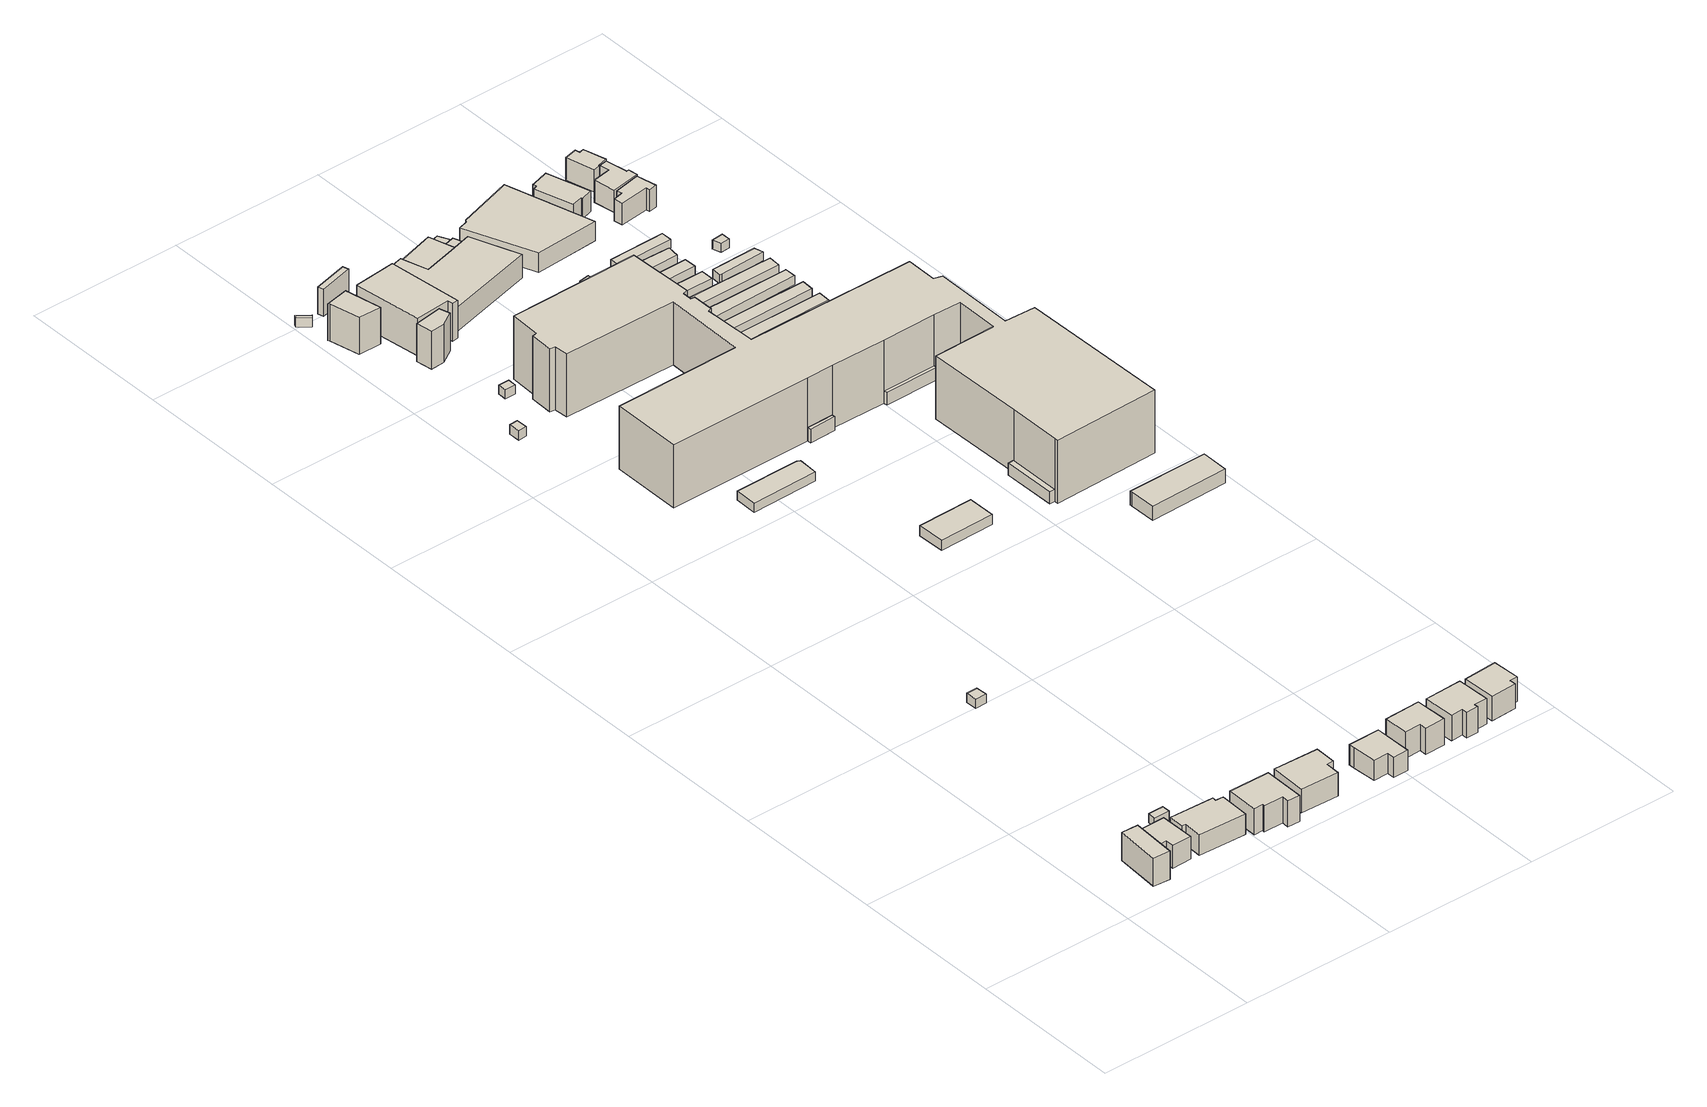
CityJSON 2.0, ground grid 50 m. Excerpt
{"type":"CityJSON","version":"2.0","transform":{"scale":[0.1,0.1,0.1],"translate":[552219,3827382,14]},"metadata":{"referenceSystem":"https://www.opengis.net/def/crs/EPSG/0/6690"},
"CityObjects":{
"building1":{"type":"Building","attributes":{"class":"3001","measuredHeight":9.4,"BuildingDetailAttribute.surveyYear":2017,"BuildingRiverFloodingRiskAttribute.description":"4","BuildingRiverFloodingRiskAttribute.rank":"2","BuildingRiverFloodingRiskAttribute.depth":0.656,"BuildingRiverFloodingRiskAttribute.adminType":"2","BuildingRiverFloodingRiskAttribute.scale":"2","BuildingIDAttribute.prefecture":"27","BuildingIDAttribute.city":"27126"},"geometry":[{"type":"Solid","lod":"1","boundaries":[[[[0,1,2,3]],[[2,4,5,3]],[[1,6,4,2]],[[0,7,6,1]],[[3,5,7,0]],[[4,6,7,5]]]]}]},
"building2":{"type":"Building","attributes":{"class":"3001","measuredHeight":7.6,"BuildingDetailAttribute.surveyYear":2017,"BuildingRiverFloodingRiskAttribute.description":"4","BuildingRiverFloodingRiskAttribute.rank":"2","BuildingRiverFloodingRiskAttribute.depth":0.856,"BuildingRiverFloodingRiskAttribute.adminType":"2","BuildingRiverFloodingRiskAttribute.scale":"2","BuildingIDAttribute.prefecture":"27","BuildingIDAttribute.city":"27126"},"geometry":[{"type":"Solid","lod":"1","boundaries":[[[[8,9,10,11,12,13]],[[12,14,15,13]],[[11,16,14,12]],[[10,17,16,11]],[[9,18,17,10]],[[8,19,18,9]],[[13,15,19,8]],[[14,16,17,18,19,15]]]]}]},
"building3":{"type":"Building","attributes":{"class":"3001","measuredHeight":6.9,"BuildingDetailAttribute.surveyYear":2017,"BuildingRiverFloodingRiskAttribute.description":"4","BuildingRiverFloodingRiskAttribute.rank":"2","BuildingRiverFloodingRiskAttribute.depth":1.19,"BuildingRiverFloodingRiskAttribute.adminType":"2","BuildingRiverFloodingRiskAttribute.scale":"2","BuildingIDAttribute.prefecture":"27","BuildingIDAttribute.city":"27126"},"geometry":[{"type":"Solid","lod":"1","boundaries":[[[[20,21,22,23,24,25,26,27]],[[26,28,29,27]],[[25,30,28,26]],[[24,31,30,25]],[[23,32,31,24]],[[22,33,32,23]],[[21,34,33,22]],[[20,35,34,21]],[[27,29,35,20]],[[28,30,31,32,33,34,35,29]]]]}]},
"building4":{"type":"Building","attributes":{"class":"3003","BuildingDetailAttribute.specifiedBuildingCoverageRate":0.8,"BuildingDetailAttribute.surveyYear":2017,"BuildingRiverFloodingRiskAttribute.description":"2","BuildingRiverFloodingRiskAttribute.rank":"2","BuildingRiverFloodingRiskAttribute.depth":1.35,"BuildingRiverFloodingRiskAttribute.adminType":"1","BuildingRiverFloodingRiskAttribute.scale":"2","BuildingRiverFloodingRiskAttribute.duration":8.78,"BuildingIDAttribute.prefecture":"27","BuildingIDAttribute.city":"27126"},"geometry":[{"type":"Solid","lod":"1","boundaries":[[[[36,37,38,39]],[[38,40,41,39]],[[37,42,40,38]],[[36,43,42,37]],[[39,41,43,36]],[[40,42,43,41]]]]}]},
"building5":{"type":"Building","attributes":{"class":"3001","measuredHeight":8.7,"BuildingDetailAttribute.surveyYear":2017,"BuildingRiverFloodingRiskAttribute.description":"4","BuildingRiverFloodingRiskAttribute.rank":"1","BuildingRiverFloodingRiskAttribute.depth":0.292,"BuildingRiverFloodingRiskAttribute.adminType":"2","BuildingRiverFloodingRiskAttribute.scale":"2","BuildingIDAttribute.prefecture":"27","BuildingIDAttribute.city":"27126"},"geometry":[{"type":"Solid","lod":"1","boundaries":[[[[44,45,46,47,48,49,50,51]],[[50,52,53,51]],[[49,54,52,50]],[[48,55,54,49]],[[47,56,55,48]],[[46,57,56,47]],[[45,58,57,46]],[[44,59,58,45]],[[51,53,59,44]],[[52,54,55,56,57,58,59,53]]]]}]},
"building6":{"type":"Building","attributes":{"class":"3003","measuredHeight":3.1,"BuildingDetailAttribute.specifiedBuildingCoverageRate":0.8,"BuildingDetailAttribute.surveyYear":2017,"BuildingRiverFloodingRiskAttribute.description":"2","BuildingRiverFloodingRiskAttribute.rank":"2","BuildingRiverFloodingRiskAttribute.depth":1.15,"BuildingRiverFloodingRiskAttribute.adminType":"1","BuildingRiverFloodingRiskAttribute.scale":"2","BuildingRiverFloodingRiskAttribute.duration":10.03,"BuildingIDAttribute.prefecture":"27","BuildingIDAttribute.city":"27126"},"geometry":[{"type":"Solid","lod":"1","boundaries":[[[[60,61,62,63]],[[62,64,65,63]],[[61,66,64,62]],[[60,67,66,61]],[[63,65,67,60]],[[64,66,67,65]]]]}]},
"building7":{"type":"Building","attributes":{"class":"3001","measuredHeight":8,"BuildingDetailAttribute.surveyYear":2017,"BuildingIDAttribute.prefecture":"27","BuildingIDAttribute.city":"27126"},"geometry":[{"type":"Solid","lod":"1","boundaries":[[[[68,69,70,71,72,73]],[[72,74,75,73]],[[71,76,74,72]],[[70,77,76,71]],[[69,78,77,70]],[[68,79,78,69]],[[73,75,79,68]],[[74,76,77,78,79,75]]]]}]},
"building8":{"type":"Building","attributes":{"class":"3003","measuredHeight":3.2,"BuildingDetailAttribute.specifiedBuildingCoverageRate":0.8,"BuildingDetailAttribute.surveyYear":2017,"BuildingRiverFloodingRiskAttribute.description":"2","BuildingRiverFloodingRiskAttribute.rank":"1","BuildingRiverFloodingRiskAttribute.depth":0.433,"BuildingRiverFloodingRiskAttribute.adminType":"1","BuildingRiverFloodingRiskAttribute.scale":"2","BuildingRiverFloodingRiskAttribute.duration":1.7,"BuildingIDAttribute.prefecture":"27","BuildingIDAttribute.city":"27126"},"geometry":[{"type":"Solid","lod":"1","boundaries":[[[[80,81,82,83]],[[82,84,85,83]],[[81,86,84,82]],[[80,87,86,81]],[[83,85,87,80]],[[84,86,87,85]]]]}]},
"building9":{"type":"Building","attributes":{"class":"3001","measuredHeight":6.8,"BuildingDetailAttribute.surveyYear":2017,"BuildingRiverFloodingRiskAttribute.description":"4","BuildingRiverFloodingRiskAttribute.rank":"1","BuildingRiverFloodingRiskAttribute.depth":0.292,"BuildingRiverFloodingRiskAttribute.adminType":"2","BuildingRiverFloodingRiskAttribute.scale":"2","BuildingIDAttribute.prefecture":"27","BuildingIDAttribute.city":"27126"},"geometry":[{"type":"Solid","lod":"1","boundaries":[[[[88,89,90,91,92,93,94]],[[93,95,96,94]],[[92,97,95,93]],[[91,98,97,92]],[[90,99,98,91]],[[89,100,99,90]],[[88,101,100,89]],[[94,96,101,88]],[[95,97,98,99,100,101,96]]]]}]},
"building10":{"type":"Building","attributes":{"class":"3001","BuildingDetailAttribute.specifiedBuildingCoverageRate":0.8,"BuildingDetailAttribute.surveyYear":2017,"BuildingRiverFloodingRiskAttribute.description":"2","BuildingRiverFloodingRiskAttribute.rank":"2","BuildingRiverFloodingRiskAttribute.depth":0.931,"BuildingRiverFloodingRiskAttribute.adminType":"1","BuildingRiverFloodingRiskAttribute.scale":"1","BuildingRiverFloodingRiskAttribute.duration":133.55,"BuildingIDAttribute.prefecture":"27","BuildingIDAttribute.city":"27126"},"geometry":[{"type":"Solid","lod":"1","boundaries":[[[[102,103,104,105]],[[104,106,107,105]],[[103,108,106,104]],[[102,109,108,103]],[[105,107,109,102]],[[106,108,109,107]]]]}]},
"building11":{"type":"Building","attributes":{"class":"3001","measuredHeight":12.3,"BuildingDetailAttribute.surveyYear":2017,"BuildingRiverFloodingRiskAttribute.description":"2","BuildingRiverFloodingRiskAttribute.rank":"2","BuildingRiverFloodingRiskAttribute.depth":0.837,"BuildingRiverFloodingRiskAttribute.adminType":"1","BuildingRiverFloodingRiskAttribute.scale":"1","BuildingRiverFloodingRiskAttribute.duration":90.53,"BuildingIDAttribute.prefecture":"27","BuildingIDAttribute.city":"27126"},"geometry":[{"type":"Solid","lod":"1","boundaries":[[[[110,111,112,113,114]],[[113,115,116,114]],[[112,117,115,113]],[[111,118,117,112]],[[110,119,118,111]],[[114,116,119,110]],[[115,117,118,119,116]]]]}]},
"building12":{"type":"Building","attributes":{"class":"3003","BuildingDetailAttribute.specifiedBuildingCoverageRate":0.8,"BuildingDetailAttribute.surveyYear":2017,"BuildingRiverFloodingRiskAttribute.description":"2","BuildingRiverFloodingRiskAttribute.rank":"1","BuildingRiverFloodingRiskAttribute.depth":0.022,"BuildingRiverFloodingRiskAttribute.adminType":"1","BuildingRiverFloodingRiskAttribute.scale":"2","BuildingRiverFloodingRiskAttribute.duration":0,"BuildingIDAttribute.prefecture":"27","BuildingIDAttribute.city":"27126"},"geometry":[{"type":"Solid","lod":"1","boundaries":[[[[120,121,122,123]],[[122,124,125,123]],[[121,126,124,122]],[[120,127,126,121]],[[123,125,127,120]],[[124,126,127,125]]]]}]},
"building13":{"type":"Building","attributes":{"class":"3001","measuredHeight":8.9,"BuildingDetailAttribute.surveyYear":2017,"BuildingRiverFloodingRiskAttribute.description":"4","BuildingRiverFloodingRiskAttribute.rank":"1","BuildingRiverFloodingRiskAttribute.depth":0.292,"BuildingRiverFloodingRiskAttribute.adminType":"2","BuildingRiverFloodingRiskAttribute.scale":"2","BuildingIDAttribute.prefecture":"27","BuildingIDAttribute.city":"27126"},"geometry":[{"type":"Solid","lod":"1","boundaries":[[[[128,129,130,131,132,133]],[[132,134,135,133]],[[131,136,134,132]],[[130,137,136,131]],[[129,138,137,130]],[[128,139,138,129]],[[133,135,139,128]],[[134,136,137,138,139,135]]]]}]},
"building14":{"type":"Building","attributes":{"計測周辺長":57.88,"1/2500図郭":113,"区名":"平野区","町丁目名称":"長吉川辺４丁目","街区番号":2,"class":"3001","usage":"422","measuredHeight":3,"storeysAboveGround":1,"BuildingDetailAttribute.buildingRoofEdgeArea":156.53,"BuildingDetailAttribute.buildingStructureType":"603","BuildingDetailAttribute.buildingStructureOrgType":"3","BuildingDetailAttribute.detailedUsage":"1402","BuildingDetailAttribute.specifiedBuildingCoverageRate":0.8,"BuildingDetailAttribute.surveyYear":2017,"BuildingRiverFloodingRiskAttribute.description":"2","BuildingRiverFloodingRiskAttribute.rank":"2","BuildingRiverFloodingRiskAttribute.depth":0.548,"BuildingRiverFloodingRiskAttribute.adminType":"1","BuildingRiverFloodingRiskAttribute.scale":"2","BuildingRiverFloodingRiskAttribute.duration":0,"BuildingIDAttribute.prefecture":"27","BuildingIDAttribute.city":"27126"},"geometry":[{"type":"Solid","lod":"1","boundaries":[[[[140,141,142,143,144]],[[143,145,146,144]],[[142,147,145,143]],[[141,148,147,142]],[[140,149,148,141]],[[144,146,149,140]],[[145,147,148,149,146]]]]}]},
"building15":{"type":"Building","attributes":{"class":"3002","measuredHeight":12.7,"BuildingDetailAttribute.specifiedBuildingCoverageRate":0.8,"BuildingDetailAttribute.surveyYear":2017,"BuildingRiverFloodingRiskAttribute.description":"2","BuildingRiverFloodingRiskAttribute.rank":"2","BuildingRiverFloodingRiskAttribute.depth":0.93,"BuildingRiverFloodingRiskAttribute.adminType":"1","BuildingRiverFloodingRiskAttribute.scale":"1","BuildingRiverFloodingRiskAttribute.duration":34.07,"BuildingIDAttribute.prefecture":"27","BuildingIDAttribute.city":"27126"},"geometry":[{"type":"Solid","lod":"1","boundaries":[[[[150,151,152,153,154]],[[153,155,156,154]],[[152,157,155,153]],[[151,158,157,152]],[[150,159,158,151]],[[154,156,159,150]],[[155,157,158,159,156]]]]}]},
"building16":{"type":"Building","attributes":{"class":"3001","measuredHeight":8.9,"BuildingDetailAttribute.specifiedBuildingCoverageRate":0.8,"BuildingDetailAttribute.surveyYear":2017,"BuildingRiverFloodingRiskAttribute.description":"2","BuildingRiverFloodingRiskAttribute.rank":"2","BuildingRiverFloodingRiskAttribute.depth":0.931,"BuildingRiverFloodingRiskAttribute.adminType":"1","BuildingRiverFloodingRiskAttribute.scale":"1","BuildingRiverFloodingRiskAttribute.duration":133.55,"BuildingIDAttribute.prefecture":"27","BuildingIDAttribute.city":"27126"},"geometry":[{"type":"Solid","lod":"1","boundaries":[[[[160,161,162,163]],[[162,164,165,163]],[[161,166,164,162]],[[160,167,166,161]],[[163,165,167,160]],[[164,166,167,165]]]]}]},
"building17":{"type":"Building","attributes":{"計測周辺長":75.66,"1/2500図郭":113,"区名":"平野区","町丁目名称":"長吉川辺４丁目","街区番号":2,"class":"3001","usage":"441","measuredHeight":12.7,"storeysAboveGround":1,"BuildingDetailAttribute.buildingRoofEdgeArea":310.28,"BuildingDetailAttribute.buildingStructureType":"610","BuildingDetailAttribute.buildingStructureOrgType":"2","BuildingDetailAttribute.detailedUsage":"1510","BuildingDetailAttribute.specifiedBuildingCoverageRate":0.8,"BuildingDetailAttribute.surveyYear":2017,"BuildingRiverFloodingRiskAttribute.description":"2","BuildingRiverFloodingRiskAttribute.rank":"2","BuildingRiverFloodingRiskAttribute.depth":0.737,"BuildingRiverFloodingRiskAttribute.adminType":"1","BuildingRiverFloodingRiskAttribute.scale":"1","BuildingRiverFloodingRiskAttribute.duration":90.53,"BuildingIDAttribute.prefecture":"27","BuildingIDAttribute.city":"27126"},"geometry":[{"type":"Solid","lod":"1","boundaries":[[[[168,169,170,171,172,173,174]],[[173,175,176,174]],[[172,177,175,173]],[[171,178,177,172]],[[170,179,178,171]],[[169,180,179,170]],[[168,181,180,169]],[[174,176,181,168]],[[175,177,178,179,180,181,176]]]]}]},
"building18":{"type":"Building","attributes":{"class":"3001","measuredHeight":8.6,"BuildingDetailAttribute.surveyYear":2017,"BuildingIDAttribute.prefecture":"27","BuildingIDAttribute.city":"27126"},"geometry":[{"type":"Solid","lod":"1","boundaries":[[[[182,183,184,185,186,187,188,189]],[[188,190,191,189]],[[187,192,190,188]],[[186,193,192,187]],[[185,194,193,186]],[[184,195,194,185]],[[183,196,195,184]],[[182,197,196,183]],[[189,191,197,182]],[[190,192,193,194,195,196,197,191]]]]}]},
"building19":{"type":"Building","attributes":{"計測周辺長":54.05,"1/2500図郭":113,"区名":"平野区","町丁目名称":"長吉川辺４丁目","街区番号":2,"class":"3001","usage":"422","measuredHeight":3.4,"storeysAboveGround":1,"BuildingDetailAttribute.buildingRoofEdgeArea":161.67,"BuildingDetailAttribute.buildingStructureType":"610","BuildingDetailAttribute.buildingStructureOrgType":"2","BuildingDetailAttribute.detailedUsage":"1402","BuildingDetailAttribute.specifiedBuildingCoverageRate":0.8,"BuildingDetailAttribute.surveyYear":2017,"BuildingRiverFloodingRiskAttribute.description":"2","BuildingRiverFloodingRiskAttribute.rank":"1","BuildingRiverFloodingRiskAttribute.depth":0.07,"BuildingRiverFloodingRiskAttribute.adminType":"1","BuildingRiverFloodingRiskAttribute.scale":"2","BuildingRiverFloodingRiskAttribute.duration":0,"BuildingIDAttribute.prefecture":"27","BuildingIDAttribute.city":"27126"},"geometry":[{"type":"Solid","lod":"1","boundaries":[[[[198,199,200,201]],[[200,202,203,201]],[[199,204,202,200]],[[198,205,204,199]],[[201,203,205,198]],[[202,204,205,203]]]]}]},
"building20":{"type":"Building","attributes":{"class":"3001","measuredHeight":8.2,"BuildingDetailAttribute.surveyYear":2017,"BuildingIDAttribute.prefecture":"27","BuildingIDAttribute.city":"27126"},"geometry":[{"type":"Solid","lod":"1","boundaries":[[[[206,207,208,209,210,211]],[[210,212,213,211]],[[209,214,212,210]],[[208,215,214,209]],[[207,216,215,208]],[[206,217,216,207]],[[211,213,217,206]],[[212,214,215,216,217,213]]]]}]},
"building21":{"type":"Building","attributes":{"class":"3003","measuredHeight":4.5,"BuildingDetailAttribute.specifiedBuildingCoverageRate":0.8,"BuildingDetailAttribute.surveyYear":2017,"BuildingRiverFloodingRiskAttribute.description":"2","BuildingRiverFloodingRiskAttribute.rank":"1","BuildingRiverFloodingRiskAttribute.depth":0.392,"BuildingRiverFloodingRiskAttribute.adminType":"1","BuildingRiverFloodingRiskAttribute.scale":"2","BuildingRiverFloodingRiskAttribute.duration":0,"BuildingIDAttribute.prefecture":"27","BuildingIDAttribute.city":"27126"},"geometry":[{"type":"Solid","lod":"1","boundaries":[[[[218,219,220,221]],[[220,222,223,221]],[[219,224,222,220]],[[218,225,224,219]],[[221,223,225,218]],[[222,224,225,223]]]]}]},
"building22":{"type":"Building","attributes":{"計測周辺長":109.1,"1/2500図郭":113,"区名":"平野区","町丁目名称":"長吉川辺４丁目","街区番号":2,"class":"3001","usage":"441","measuredHeight":7.9,"storeysAboveGround":3,"BuildingDetailAttribute.buildingRoofEdgeArea":709.59,"BuildingDetailAttribute.buildingStructureType":"610","BuildingDetailAttribute.buildingStructureOrgType":"2","BuildingDetailAttribute.detailedUsage":"1510","BuildingDetailAttribute.specifiedBuildingCoverageRate":0.8,"BuildingDetailAttribute.surveyYear":2017,"BuildingRiverFloodingRiskAttribute.description":"2","BuildingRiverFloodingRiskAttribute.rank":"2","BuildingRiverFloodingRiskAttribute.depth":0.935,"BuildingRiverFloodingRiskAttribute.adminType":"1","BuildingRiverFloodingRiskAttribute.scale":"1","BuildingRiverFloodingRiskAttribute.duration":134.3,"BuildingIDAttribute.prefecture":"27","BuildingIDAttribute.city":"27126"},"geometry":[{"type":"Solid","lod":"1","boundaries":[[[[226,227,228,229,230,231,232]],[[231,233,234,232]],[[230,235,233,231]],[[229,236,235,230]],[[228,237,236,229]],[[227,238,237,228]],[[226,239,238,227]],[[232,234,239,226]],[[233,235,236,237,238,239,234]]]]}]},
"building23":{"type":"Building","attributes":{"計測周辺長":109.1,"1/2500図郭":113,"区名":"平野区","町丁目名称":"長吉川辺４丁目","街区番号":2,"class":"3001","usage":"441","measuredHeight":7.2,"storeysAboveGround":3,"BuildingDetailAttribute.buildingRoofEdgeArea":709.59,"BuildingDetailAttribute.buildingStructureType":"610","BuildingDetailAttribute.buildingStructureOrgType":"2","BuildingDetailAttribute.detailedUsage":"1510","BuildingDetailAttribute.specifiedBuildingCoverageRate":0.8,"BuildingDetailAttribute.surveyYear":2017,"BuildingRiverFloodingRiskAttribute.description":"2","BuildingRiverFloodingRiskAttribute.rank":"2","BuildingRiverFloodingRiskAttribute.depth":0.937,"BuildingRiverFloodingRiskAttribute.adminType":"1","BuildingRiverFloodingRiskAttribute.scale":"1","BuildingRiverFloodingRiskAttribute.duration":185.37,"BuildingIDAttribute.prefecture":"27","BuildingIDAttribute.city":"27126"},"geometry":[{"type":"Solid","lod":"1","boundaries":[[[[240,241,242,243,244,245]],[[244,246,247,245]],[[243,248,246,244]],[[242,249,248,243]],[[241,250,249,242]],[[240,251,250,241]],[[245,247,251,240]],[[246,248,249,250,251,247]]]]}]},
"building24":{"type":"Building","attributes":{"name":"府立平野高等学校","計測周辺長":625.43,"1/2500図郭":113,"区名":"平野区","町丁目名称":"長吉川辺４丁目","街区番号":2,"class":"3002","usage":"422","measuredHeight":21.1,"storeysAboveGround":4,"BuildingDetailAttribute.buildingRoofEdgeArea":5352.88,"BuildingDetailAttribute.buildingStructureType":"603","BuildingDetailAttribute.buildingStructureOrgType":"3","BuildingDetailAttribute.detailedUsage":"1402","BuildingDetailAttribute.specifiedBuildingCoverageRate":0.8,"BuildingDetailAttribute.surveyYear":2017,"BuildingRiverFloodingRiskAttribute.description":"2","BuildingRiverFloodingRiskAttribute.rank":"1","BuildingRiverFloodingRiskAttribute.depth":0.399,"BuildingRiverFloodingRiskAttribute.adminType":"1","BuildingRiverFloodingRiskAttribute.scale":"2","BuildingRiverFloodingRiskAttribute.duration":0,"BuildingIDAttribute.prefecture":"27","BuildingIDAttribute.city":"27126"},"geometry":[{"type":"Solid","lod":"1","boundaries":[[[[252,253,254,255,256,257,258,259,260,261,262,263,264,265,266,267,268,269,270,271,272,273,274,275,276,277,278,279,280,281,282,283,284,218,221]],[[218,285,286,221]],[[284,287,285,218]],[[283,288,287,284]],[[282,289,288,283]],[[281,290,289,282]],[[280,291,290,281]],[[279,292,291,280]],[[278,293,292,279]],[[277,294,293,278]],[[276,295,294,277]],[[275,296,295,276]],[[274,297,296,275]],[[273,298,297,274]],[[272,299,298,273]],[[271,300,299,272]],[[270,301,300,271]],[[269,302,301,270]],[[268,303,302,269]],[[267,304,303,268]],[[266,305,304,267]],[[265,306,305,266]],[[264,307,306,265]],[[263,308,307,264]],[[262,309,308,263]],[[261,310,309,262]],[[260,311,310,261]],[[259,312,311,260]],[[258,313,312,259]],[[257,314,313,258]],[[256,315,314,257]],[[255,316,315,256]],[[254,317,316,255]],[[253,318,317,254]],[[252,319,318,253]],[[221,286,319,252]],[[285,287,288,289,290,291,292,293,294,295,296,297,298,299,300,301,302,303,304,305,306,307,308,309,310,311,312,313,314,315,316,317,318,319,286]]]]}]},
"building25":{"type":"Building","attributes":{"class":"3001","measuredHeight":4,"BuildingDetailAttribute.specifiedBuildingCoverageRate":0.8,"BuildingDetailAttribute.surveyYear":2017,"BuildingRiverFloodingRiskAttribute.description":"2","BuildingRiverFloodingRiskAttribute.rank":"1","BuildingRiverFloodingRiskAttribute.depth":0.353,"BuildingRiverFloodingRiskAttribute.adminType":"1","BuildingRiverFloodingRiskAttribute.scale":"2","BuildingRiverFloodingRiskAttribute.duration":0,"BuildingIDAttribute.prefecture":"27","BuildingIDAttribute.city":"27126"},"geometry":[{"type":"Solid","lod":"1","boundaries":[[[[320,321,322,323]],[[322,324,325,323]],[[321,326,324,322]],[[320,327,326,321]],[[323,325,327,320]],[[324,326,327,325]]]]}]},
"building26":{"type":"Building","attributes":{"class":"3001","measuredHeight":4.9,"BuildingDetailAttribute.specifiedBuildingCoverageRate":0.8,"BuildingDetailAttribute.surveyYear":2017,"BuildingRiverFloodingRiskAttribute.description":"2","BuildingRiverFloodingRiskAttribute.rank":"2","BuildingRiverFloodingRiskAttribute.depth":1.14,"BuildingRiverFloodingRiskAttribute.adminType":"1","BuildingRiverFloodingRiskAttribute.scale":"1","BuildingRiverFloodingRiskAttribute.duration":185.37,"BuildingIDAttribute.prefecture":"27","BuildingIDAttribute.city":"27126"},"geometry":[{"type":"Solid","lod":"1","boundaries":[[[[328,329,240,245]],[[240,330,331,245]],[[329,332,330,240]],[[328,333,332,329]],[[245,331,333,328]],[[330,332,333,331]]]]}]},
"building27":{"type":"Building","attributes":{"計測周辺長":109.1,"1/2500図郭":113,"区名":"平野区","町丁目名称":"長吉川辺４丁目","街区番号":2,"class":"3003","usage":"441","measuredHeight":5.6,"storeysAboveGround":3,"BuildingDetailAttribute.buildingRoofEdgeArea":709.59,"BuildingDetailAttribute.buildingStructureType":"610","BuildingDetailAttribute.buildingStructureOrgType":"2","BuildingDetailAttribute.detailedUsage":"1510","BuildingDetailAttribute.specifiedBuildingCoverageRate":0.8,"BuildingDetailAttribute.surveyYear":2017,"BuildingRiverFloodingRiskAttribute.description":"2","BuildingRiverFloodingRiskAttribute.rank":"2","BuildingRiverFloodingRiskAttribute.depth":1.04,"BuildingRiverFloodingRiskAttribute.adminType":"1","BuildingRiverFloodingRiskAttribute.scale":"1","BuildingRiverFloodingRiskAttribute.duration":185.37,"BuildingIDAttribute.prefecture":"27","BuildingIDAttribute.city":"27126"},"geometry":[{"type":"Solid","lod":"1","boundaries":[[[[334,242,241,240,329]],[[240,335,336,329]],[[241,337,335,240]],[[242,338,337,241]],[[334,339,338,242]],[[329,336,339,334]],[[335,337,338,339,336]]]]}]},
"building28":{"type":"Building","attributes":{"class":"3003","BuildingDetailAttribute.specifiedBuildingCoverageRate":0.8,"BuildingDetailAttribute.surveyYear":2017,"BuildingRiverFloodingRiskAttribute.description":"2","BuildingRiverFloodingRiskAttribute.rank":"1","BuildingRiverFloodingRiskAttribute.depth":0.228,"BuildingRiverFloodingRiskAttribute.adminType":"1","BuildingRiverFloodingRiskAttribute.scale":"2","BuildingRiverFloodingRiskAttribute.duration":0,"BuildingIDAttribute.prefecture":"27","BuildingIDAttribute.city":"27126"},"geometry":[{"type":"Solid","lod":"1","boundaries":[[[[340,341,342,343]],[[342,344,345,343]],[[341,346,344,342]],[[340,347,346,341]],[[343,345,347,340]],[[344,346,347,345]]]]}]},
"building29":{"type":"Building","attributes":{"class":"3003","measuredHeight":4.2,"BuildingDetailAttribute.specifiedBuildingCoverageRate":0.8,"BuildingDetailAttribute.surveyYear":2017,"BuildingRiverFloodingRiskAttribute.description":"2","BuildingRiverFloodingRiskAttribute.rank":"2","BuildingRiverFloodingRiskAttribute.depth":0.55,"BuildingRiverFloodingRiskAttribute.adminType":"1","BuildingRiverFloodingRiskAttribute.scale":"2","BuildingRiverFloodingRiskAttribute.duration":0,"BuildingIDAttribute.prefecture":"27","BuildingIDAttribute.city":"27126"},"geometry":[{"type":"Solid","lod":"1","boundaries":[[[[283,348,349,284]],[[349,350,351,284]],[[348,352,350,349]],[[283,353,352,348]],[[284,351,353,283]],[[350,352,353,351]]]]}]},
"building30":{"type":"Building","attributes":{"計測周辺長":70.5,"1/2500図郭":113,"区名":"平野区","町丁目名称":"長吉川辺４丁目","街区番号":2,"class":"3001","usage":"422","measuredHeight":4.7,"storeysAboveGround":1,"BuildingDetailAttribute.buildingRoofEdgeArea":238.38,"BuildingDetailAttribute.buildingStructureType":"610","BuildingDetailAttribute.buildingStructureOrgType":"2","BuildingDetailAttribute.detailedUsage":"1402","BuildingDetailAttribute.specifiedBuildingCoverageRate":0.8,"BuildingDetailAttribute.surveyYear":2017,"BuildingRiverFloodingRiskAttribute.description":"2","BuildingRiverFloodingRiskAttribute.rank":"1","BuildingRiverFloodingRiskAttribute.depth":0.25,"BuildingRiverFloodingRiskAttribute.adminType":"1","BuildingRiverFloodingRiskAttribute.scale":"2","BuildingRiverFloodingRiskAttribute.duration":0,"BuildingIDAttribute.prefecture":"27","BuildingIDAttribute.city":"27126"},"geometry":[{"type":"Solid","lod":"1","boundaries":[[[[354,355,356,357,358]],[[357,359,360,358]],[[356,361,359,357]],[[355,362,361,356]],[[354,363,362,355]],[[358,360,363,354]],[[359,361,362,363,360]]]]}]},
"building31":{"type":"Building","attributes":{"計測周辺長":77,"1/2500図郭":113,"区名":"平野区","町丁目名称":"長吉川辺４丁目","街区番号":2,"class":"3001","usage":"441","measuredHeight":6.5,"storeysAboveGround":2,"BuildingDetailAttribute.buildingRoofEdgeArea":319.89,"BuildingDetailAttribute.buildingStructureType":"610","BuildingDetailAttribute.buildingStructureOrgType":"2","BuildingDetailAttribute.detailedUsage":"1510","BuildingDetailAttribute.specifiedBuildingCoverageRate":0.8,"BuildingDetailAttribute.surveyYear":2017,"BuildingRiverFloodingRiskAttribute.description":"2","BuildingRiverFloodingRiskAttribute.rank":"2","BuildingRiverFloodingRiskAttribute.depth":1.23,"BuildingRiverFloodingRiskAttribute.adminType":"1","BuildingRiverFloodingRiskAttribute.scale":"1","BuildingRiverFloodingRiskAttribute.duration":183.53,"BuildingIDAttribute.prefecture":"27","BuildingIDAttribute.city":"27126"},"geometry":[{"type":"Solid","lod":"1","boundaries":[[[[364,365,366,367,368,369]],[[368,370,371,369]],[[367,372,370,368]],[[366,373,372,367]],[[365,374,373,366]],[[364,375,374,365]],[[369,371,375,364]],[[370,372,373,374,375,371]]]]}]},
"building32":{"type":"Building","attributes":{"class":"3003","BuildingDetailAttribute.specifiedBuildingCoverageRate":0.8,"BuildingDetailAttribute.surveyYear":2017,"BuildingRiverFloodingRiskAttribute.description":"2","BuildingRiverFloodingRiskAttribute.rank":"1","BuildingRiverFloodingRiskAttribute.depth":0.346,"BuildingRiverFloodingRiskAttribute.adminType":"1","BuildingRiverFloodingRiskAttribute.scale":"2","BuildingRiverFloodingRiskAttribute.duration":0,"BuildingIDAttribute.prefecture":"27","BuildingIDAttribute.city":"27126"},"geometry":[{"type":"Solid","lod":"1","boundaries":[[[[376,377,378,379]],[[378,380,381,379]],[[377,382,380,378]],[[376,383,382,377]],[[379,381,383,376]],[[380,382,383,381]]]]}]},
"building33":{"type":"Building","attributes":{"class":"3003","BuildingDetailAttribute.specifiedBuildingCoverageRate":0.8,"BuildingDetailAttribute.surveyYear":2017,"BuildingRiverFloodingRiskAttribute.description":"2","BuildingRiverFloodingRiskAttribute.rank":"1","BuildingRiverFloodingRiskAttribute.depth":0.357,"BuildingRiverFloodingRiskAttribute.adminType":"1","BuildingRiverFloodingRiskAttribute.scale":"2","BuildingRiverFloodingRiskAttribute.duration":0,"BuildingIDAttribute.prefecture":"27","BuildingIDAttribute.city":"27126"},"geometry":[{"type":"Solid","lod":"1","boundaries":[[[[384,385,386,387]],[[386,388,389,387]],[[385,390,388,386]],[[384,391,390,385]],[[387,389,391,384]],[[388,390,391,389]]]]}]},
"building34":{"type":"Building","attributes":{"class":"3003","BuildingDetailAttribute.specifiedBuildingCoverageRate":0.8,"BuildingDetailAttribute.surveyYear":2017,"BuildingRiverFloodingRiskAttribute.description":"2","BuildingRiverFloodingRiskAttribute.rank":"1","BuildingRiverFloodingRiskAttribute.depth":0.321,"BuildingRiverFloodingRiskAttribute.adminType":"1","BuildingRiverFloodingRiskAttribute.scale":"2","BuildingRiverFloodingRiskAttribute.duration":0,"BuildingIDAttribute.prefecture":"27","BuildingIDAttribute.city":"27126"},"geometry":[{"type":"Solid","lod":"1","boundaries":[[[[392,393,394,395]],[[394,396,397,395]],[[393,398,396,394]],[[392,399,398,393]],[[395,397,399,392]],[[396,398,399,397]]]]}]},
"building35":{"type":"Building","attributes":{"class":"3003","BuildingDetailAttribute.specifiedBuildingCoverageRate":0.8,"BuildingDetailAttribute.surveyYear":2017,"BuildingRiverFloodingRiskAttribute.description":"2","BuildingRiverFloodingRiskAttribute.rank":"1","BuildingRiverFloodingRiskAttribute.depth":0.357,"BuildingRiverFloodingRiskAttribute.adminType":"1","BuildingRiverFloodingRiskAttribute.scale":"2","BuildingRiverFloodingRiskAttribute.duration":0,"BuildingIDAttribute.prefecture":"27","BuildingIDAttribute.city":"27126"},"geometry":[{"type":"Solid","lod":"1","boundaries":[[[[400,401,402,403]],[[402,404,405,403]],[[401,406,404,402]],[[400,407,406,401]],[[403,405,407,400]],[[404,406,407,405]]]]}]},
"building36":{"type":"Building","attributes":{"class":"3003","BuildingDetailAttribute.specifiedBuildingCoverageRate":0.8,"BuildingDetailAttribute.surveyYear":2017,"BuildingRiverFloodingRiskAttribute.description":"2","BuildingRiverFloodingRiskAttribute.rank":"1","BuildingRiverFloodingRiskAttribute.depth":0.421,"BuildingRiverFloodingRiskAttribute.adminType":"1","BuildingRiverFloodingRiskAttribute.scale":"2","BuildingRiverFloodingRiskAttribute.duration":0,"BuildingIDAttribute.prefecture":"27","BuildingIDAttribute.city":"27126"},"geometry":[{"type":"Solid","lod":"1","boundaries":[[[[408,409,410,411,412]],[[411,413,414,412]],[[410,415,413,411]],[[409,416,415,410]],[[408,417,416,409]],[[412,414,417,408]],[[413,415,416,417,414]]]]}]},
"building37":{"type":"Building","attributes":{"class":"3003","BuildingDetailAttribute.specifiedBuildingCoverageRate":0.8,"BuildingDetailAttribute.surveyYear":2017,"BuildingRiverFloodingRiskAttribute.description":"2","BuildingRiverFloodingRiskAttribute.rank":"1","BuildingRiverFloodingRiskAttribute.depth":0.346,"BuildingRiverFloodingRiskAttribute.adminType":"1","BuildingRiverFloodingRiskAttribute.scale":"2","BuildingRiverFloodingRiskAttribute.duration":0,"BuildingIDAttribute.prefecture":"27","BuildingIDAttribute.city":"27126"},"geometry":[{"type":"Solid","lod":"1","boundaries":[[[[418,419,420,421,422]],[[421,423,424,422]],[[420,425,423,421]],[[419,426,425,420]],[[418,427,426,419]],[[422,424,427,418]],[[423,425,426,427,424]]]]}]},
"building38":{"type":"Building","attributes":{"class":"3003","BuildingDetailAttribute.specifiedBuildingCoverageRate":0.8,"BuildingDetailAttribute.surveyYear":2017,"BuildingRiverFloodingRiskAttribute.description":"2","BuildingRiverFloodingRiskAttribute.rank":"1","BuildingRiverFloodingRiskAttribute.depth":0.346,"BuildingRiverFloodingRiskAttribute.adminType":"1","BuildingRiverFloodingRiskAttribute.scale":"2","BuildingRiverFloodingRiskAttribute.duration":0,"BuildingIDAttribute.prefecture":"27","BuildingIDAttribute.city":"27126"},"geometry":[{"type":"Solid","lod":"1","boundaries":[[[[428,429,430,431]],[[430,432,433,431]],[[429,434,432,430]],[[428,435,434,429]],[[431,433,435,428]],[[432,434,435,433]]]]}]},
"building39":{"type":"Building","attributes":{"class":"3003","BuildingDetailAttribute.specifiedBuildingCoverageRate":0.8,"BuildingDetailAttribute.surveyYear":2017,"BuildingRiverFloodingRiskAttribute.description":"2","BuildingRiverFloodingRiskAttribute.rank":"1","BuildingRiverFloodingRiskAttribute.depth":0.221,"BuildingRiverFloodingRiskAttribute.adminType":"1","BuildingRiverFloodingRiskAttribute.scale":"2","BuildingRiverFloodingRiskAttribute.duration":0,"BuildingIDAttribute.prefecture":"27","BuildingIDAttribute.city":"27126"},"geometry":[{"type":"Solid","lod":"1","boundaries":[[[[436,437,438,439,440]],[[439,441,442,440]],[[438,443,441,439]],[[437,444,443,438]],[[436,445,444,437]],[[440,442,445,436]],[[441,443,444,445,442]]]]}]},
"building40":{"type":"Building","attributes":{"class":"3001","measuredHeight":6.8,"BuildingDetailAttribute.specifiedBuildingCoverageRate":0.8,"BuildingDetailAttribute.surveyYear":2017,"BuildingRiverFloodingRiskAttribute.description":"2","BuildingRiverFloodingRiskAttribute.rank":"1","BuildingRiverFloodingRiskAttribute.depth":0.235,"BuildingRiverFloodingRiskAttribute.adminType":"1","BuildingRiverFloodingRiskAttribute.scale":"1","BuildingRiverFloodingRiskAttribute.duration":89.23,"BuildingIDAttribute.prefecture":"27","BuildingIDAttribute.city":"27126"},"geometry":[{"type":"Solid","lod":"1","boundaries":[[[[446,447,448,449,450,451,452,453,454,455]],[[454,456,457,455]],[[453,458,456,454]],[[452,459,458,453]],[[451,460,459,452]],[[450,461,460,451]],[[449,462,461,450]],[[448,463,462,449]],[[447,464,463,448]],[[446,465,464,447]],[[455,457,465,446]],[[456,458,459,460,461,462,463,464,465,457]]]]}]},
"building41":{"type":"Building","attributes":{"class":"3003","BuildingDetailAttribute.specifiedBuildingCoverageRate":0.8,"BuildingDetailAttribute.surveyYear":2017,"BuildingRiverFloodingRiskAttribute.description":"2","BuildingRiverFloodingRiskAttribute.rank":"1","BuildingRiverFloodingRiskAttribute.depth":0.346,"BuildingRiverFloodingRiskAttribute.adminType":"1","BuildingRiverFloodingRiskAttribute.scale":"2","BuildingRiverFloodingRiskAttribute.duration":0,"BuildingIDAttribute.prefecture":"27","BuildingIDAttribute.city":"27126"},"geometry":[{"type":"Solid","lod":"1","boundaries":[[[[466,467,468,469,470]],[[469,471,472,470]],[[468,473,471,469]],[[467,474,473,468]],[[466,475,474,467]],[[470,472,475,466]],[[471,473,474,475,472]]]]}]},
"building42":{"type":"Building","attributes":{"class":"3001","BuildingDetailAttribute.specifiedBuildingCoverageRate":0.8,"BuildingDetailAttribute.surveyYear":2017,"BuildingRiverFloodingRiskAttribute.description":"2","BuildingRiverFloodingRiskAttribute.adminType":"1","BuildingRiverFloodingRiskAttribute.scale":"2","BuildingRiverFloodingRiskAttribute.duration":0,"BuildingIDAttribute.prefecture":"27","BuildingIDAttribute.city":"27126"},"geometry":[{"type":"Solid","lod":"1","boundaries":[[[[476,477,478,479]],[[478,480,481,479]],[[477,482,480,478]],[[476,483,482,477]],[[479,481,483,476]],[[480,482,483,481]]]]}]},
"building43":{"type":"Building","attributes":{"計測周辺長":36.68,"1/2500図郭":113,"区名":"平野区","町丁目名称":"長吉川辺４丁目","街区番号":2,"class":"3001","usage":"411","measuredHeight":7.3,"storeysAboveGround":3,"BuildingDetailAttribute.buildingRoofEdgeArea":59.74,"BuildingDetailAttribute.buildingStructureType":"610","BuildingDetailAttribute.buildingStructureOrgType":"2","BuildingDetailAttribute.detailedUsage":"1110","BuildingDetailAttribute.specifiedBuildingCoverageRate":0.8,"BuildingDetailAttribute.surveyYear":2017,"BuildingRiverFloodingRiskAttribute.description":"2","BuildingRiverFloodingRiskAttribute.rank":"2","BuildingRiverFloodingRiskAttribute.depth":0.942,"BuildingRiverFloodingRiskAttribute.adminType":"1","BuildingRiverFloodingRiskAttribute.scale":"1","BuildingRiverFloodingRiskAttribute.duration":33.12,"BuildingIDAttribute.prefecture":"27","BuildingIDAttribute.city":"27126"},"geometry":[{"type":"Solid","lod":"1","boundaries":[[[[484,485,486,487,488,489,490,491]],[[490,492,493,491]],[[489,494,492,490]],[[488,495,494,489]],[[487,496,495,488]],[[486,497,496,487]],[[485,498,497,486]],[[484,499,498,485]],[[491,493,499,484]],[[492,494,495,496,497,498,499,493]]]]}]},
"building44":{"type":"Building","attributes":{"計測周辺長":39.78,"1/2500図郭":113,"区名":"平野区","町丁目名称":"長吉川辺４丁目","街区番号":2,"class":"3001","usage":"411","measuredHeight":7.4,"storeysAboveGround":3,"BuildingDetailAttribute.buildingRoofEdgeArea":74.52,"BuildingDetailAttribute.buildingStructureType":"610","BuildingDetailAttribute.buildingStructureOrgType":"2","BuildingDetailAttribute.detailedUsage":"1110","BuildingDetailAttribute.specifiedBuildingCoverageRate":0.8,"BuildingDetailAttribute.surveyYear":2017,"BuildingRiverFloodingRiskAttribute.description":"2","BuildingRiverFloodingRiskAttribute.rank":"1","BuildingRiverFloodingRiskAttribute.depth":0.342,"BuildingRiverFloodingRiskAttribute.adminType":"1","BuildingRiverFloodingRiskAttribute.scale":"1","BuildingRiverFloodingRiskAttribute.duration":33.12,"BuildingIDAttribute.prefecture":"27","BuildingIDAttribute.city":"27126"},"geometry":[{"type":"Solid","lod":"1","boundaries":[[[[500,501,502,503,504,505,506,507]],[[506,508,509,507]],[[505,510,508,506]],[[504,511,510,505]],[[503,512,511,504]],[[502,513,512,503]],[[501,514,513,502]],[[500,515,514,501]],[[507,509,515,500]],[[508,510,511,512,513,514,515,509]]]]}]},
"building45":{"type":"Building","attributes":{"計測周辺長":30.48,"1/2500図郭":113,"区名":"平野区","町丁目名称":"長吉川辺４丁目","街区番号":2,"class":"3001","usage":"411","measuredHeight":7.5,"storeysAboveGround":3,"BuildingDetailAttribute.buildingRoofEdgeArea":51.49,"BuildingDetailAttribute.buildingStructureType":"610","BuildingDetailAttribute.buildingStructureOrgType":"2","BuildingDetailAttribute.detailedUsage":"1110","BuildingDetailAttribute.specifiedBuildingCoverageRate":0.8,"BuildingDetailAttribute.surveyYear":2017,"BuildingRiverFloodingRiskAttribute.description":"2","BuildingRiverFloodingRiskAttribute.rank":"2","BuildingRiverFloodingRiskAttribute.depth":0.535,"BuildingRiverFloodingRiskAttribute.adminType":"1","BuildingRiverFloodingRiskAttribute.scale":"1","BuildingRiverFloodingRiskAttribute.duration":89.23,"BuildingIDAttribute.prefecture":"27","BuildingIDAttribute.city":"27126"},"geometry":[{"type":"Solid","lod":"1","boundaries":[[[[516,517,518,519,520,521,522,523]],[[522,524,525,523]],[[521,526,524,522]],[[520,527,526,521]],[[519,528,527,520]],[[518,529,528,519]],[[517,530,529,518]],[[516,531,530,517]],[[523,525,531,516]],[[524,526,527,528,529,530,531,525]]]]}]}
},
"vertices":[
[116,31,43],[126,177,43],[180,174,43],[171,27,43],[180,174,137],[171,27,137],[126,177,137],[116,31,137],
[207,58,45],[207,86,45],[187,86,45],[187,172,45],[270,172,45],[271,59,45],[270,172,121],[271,59,121],[187,172,121],[187,86,121],[207,86,121],[207,58,121],
[297,54,48],[299,115,48],[286,116,48],[288,166,48],[433,160,48],[432,147,48],[457,146,48],[454,48,48],[457,146,117],[454,48,117],[432,147,117],[433,160,117],[288,166,117],[286,116,117],[299,115,117],[297,54,117],
[314,264,16],[316,290,16],[366,290,16],[366,264,16],[366,290,46],[366,264,46],[316,290,46],[314,264,46],
[575,15,34],[576,38,34],[513,39,34],[513,46,34],[483,46,34],[484,150,34],[618,148,34],[616,14,34],[618,148,121],[616,14,121],[484,150,121],[483,46,121],[513,46,121],[513,39,121],[576,38,121],[575,15,121],
[293,1027,14],[329,1027,14],[331,991,14],[294,990,14],[331,991,45],[294,990,45],[329,1027,45],[293,1027,45],
[630,25,49],[635,144,49],[782,138,49],[780,68,49],[758,68,49],[756,20,49],[758,68,128],[756,20,128],[780,68,128],[782,138,128],[635,144,128],[630,25,128],
[122,2743,26],[150,2744,26],[151,2707,26],[123,2706,26],[151,2707,58],[123,2706,58],[150,2744,58],[122,2743,58],
[888,111,30],[888,130,30],[991,131,30],[992,9,30],[942,8,30],[941,33,30],[893,32,30],[941,33,98],[893,32,98],[942,8,98],[992,9,98],[991,131,98],[888,130,98],[888,111,98],
[7,3505,10],[12,3515,10],[50,3486,10],[42,3476,10],[50,3486,40],[42,3476,40],[12,3515,40],[7,3505,40],
[57,3298,11],[36,3396,11],[33,3401,11],[108,3416,11],[132,3297,11],[108,3416,134],[132,3297,134],[33,3401,134],[36,3396,134],[57,3298,134],
[216,2873,27],[216,2901,27],[251,2901,27],[251,2873,27],[251,2901,57],[251,2873,57],[216,2901,57],[216,2873,57],
[1075,56,31],[1023,54,31],[1020,134,31],[1137,138,31],[1141,34,31],[1075,32,31],[1141,34,119],[1075,32,119],[1137,138,119],[1020,134,119],[1023,54,119],[1075,56,119],
[401,2120,25],[611,2122,25],[621,2117,25],[619,2052,25],[399,2047,25],[619,2052,55],[399,2047,55],[621,2117,55],[611,2122,55],[401,2120,55],
[158,3177,8],[248,3190,8],[258,3155,8],[211,3127,8],[166,3124,8],[211,3127,135],[166,3124,135],[258,3155,135],[248,3190,135],[158,3177,135],
[92,3514,9],[204,3542,9],[209,3523,9],[97,3495,9],[209,3523,98],[97,3495,98],[204,3542,98],[92,3514,98],
[287,3201,10],[175,3192,10],[145,3412,10],[145,3414,10],[283,3428,10],[310,3186,10],[290,3183,10],[310,3186,136],[290,3183,136],[283,3428,136],[145,3414,136],[145,3412,136],[175,3192,136],[287,3201,136],
[1206,36,32],[1167,34,32],[1163,136,32],[1285,140,32],[1289,32,32],[1246,31,32],[1247,19,32],[1207,18,32],[1247,19,118],[1207,18,118],[1246,31,118],[1289,32,118],[1285,140,118],[1163,136,118],[1167,34,118],[1206,36,118],
[670,1675,29],[852,1678,29],[853,1589,29],[673,1585,29],[853,1589,63],[673,1585,63],[852,1678,63],[670,1675,63],
[1301,137,36],[1411,143,36],[1416,55,36],[1390,54,36],[1391,34,36],[1306,30,36],[1391,34,118],[1306,30,118],[1390,54,118],[1416,55,118],[1411,143,118],[1301,137,118],
[807,2206,24],[807,2196,24],[720,2193,24],[720,2205,24],[720,2193,70],[720,2205,70],[807,2196,70],[807,2206,70],
[283,3463,7],[357,3482,7],[383,3396,7],[488,3423,7],[561,3443,7],[621,3286,7],[315,3208,7],[621,3286,87],[315,3208,87],[561,3443,87],[488,3423,87],[383,3396,87],[357,3482,87],[283,3463,87],
[496,3474,8],[508,3433,8],[509,3430,8],[385,3398,8],[361,3481,8],[484,3517,8],[361,3481,80],[484,3517,80],[385,3398,80],[509,3430,80],[508,3433,80],[496,3474,80],
[247,2203,24],[248,2433,24],[660,2437,24],[665,2704,24],[292,2706,24],[289,2751,24],[272,2753,24],[274,2828,24],[289,2831,24],[293,2931,24],[720,2935,24],[727,2720,24],[710,2715,24],[710,2685,24],[723,2683,24],[723,2615,24],[711,2610,24],[717,2438,24],[1270,2436,24],[1272,2436,24],[1271,2336,24],[1298,2328,24],[1296,2063,24],[1396,2059,24],[1403,1562,24],[1054,1554,24],[1054,1566,24],[1054,1739,24],[1049,2061,24],[1254,2063,24],[1257,2205,24],[1165,2207,24],[987,2205,24],[807,2206,235],[720,2205,235],[987,2205,235],[1165,2207,235],[1257,2205,235],[1254,2063,235],[1049,2061,235],[1054,1739,235],[1054,1566,235],[1054,1554,235],[1403,1562,235],[1396,2059,235],[1296,2063,235],[1298,2328,235],[1271,2336,235],[1272,2436,235],[1270,2436,235],[717,2438,235],[711,2610,235],[723,2615,235],[723,2683,235],[710,2685,235],[710,2715,235],[727,2720,235],[720,2935,235],[293,2931,235],[289,2831,235],[274,2828,235],[272,2753,235],[289,2751,235],[292,2706,235],[665,2704,235],[660,2437,235],[248,2433,235],[247,2203,235],
[1036,1566,25],[1034,1738,25],[1054,1739,25],[1054,1566,25],[1054,1739,65],[1054,1566,65],[1034,1738,65],[1036,1566,65],
[525,3529,8],[545,3487,8],[496,3474,57],[484,3517,57],[545,3487,57],[525,3529,57],
[560,3444,8],[496,3474,64],[545,3487,64],[508,3433,64],[509,3430,64],[560,3444,64],
[688,3125,26],[723,3130,26],[724,3045,26],[686,3042,26],[724,3045,56],[686,3042,56],[723,3130,56],[688,3125,56],
[1165,2195,24],[990,2193,24],[990,2193,66],[987,2205,66],[1165,2195,66],[1165,2207,66],
[1200,1418,24],[1200,1423,24],[1462,1425,24],[1461,1335,24],[1201,1330,24],[1461,1335,71],[1201,1330,71],[1462,1425,71],[1200,1423,71],[1200,1418,71],
[582,3503,7],[612,3511,7],[617,3519,7],[801,3576,7],[881,3291,7],[672,3277,7],[881,3291,72],[672,3277,72],[801,3576,72],[617,3519,72],[612,3511,72],[582,3503,72],
[820,2906,26],[815,2948,26],[970,2947,26],[970,2905,26],[970,2947,56],[970,2905,56],[815,2948,56],[820,2906,56],
[818,2624,26],[815,2668,26],[1150,2669,26],[1148,2627,26],[1150,2669,56],[1148,2627,56],[815,2668,56],[818,2624,56],
[820,2976,27],[814,3016,27],[969,3017,27],[970,2977,27],[969,3017,57],[970,2977,57],[814,3016,57],[820,2976,57],
[815,2693,26],[814,2736,26],[1149,2737,26],[1147,2697,26],[1149,2737,56],[1147,2697,56],[814,2736,56],[815,2693,56],
[814,3046,26],[813,3091,26],[966,3087,26],[971,3087,26],[966,3047,26],[971,3087,56],[966,3047,56],[966,3087,56],[813,3091,56],[814,3046,56],
[819,2808,26],[1146,2809,26],[1149,2809,26],[1149,2772,26],[822,2764,26],[1149,2772,56],[822,2764,56],[1149,2809,56],[1146,2809,56],[819,2808,56],
[816,2836,26],[813,2878,26],[1150,2877,26],[1148,2837,26],[1150,2877,56],[1148,2837,56],[813,2878,56],[816,2836,56],
[816,3111,27],[815,3146,27],[998,3148,27],[998,3115,27],[998,3113,27],[998,3115,57],[998,3113,57],[998,3148,57],[815,3146,57],[816,3111,57],
[888,3531,9],[916,3539,9],[957,3399,9],[918,3387,9],[917,3392,9],[880,3382,9],[844,3505,9],[858,3510,9],[855,3522,9],[864,3524,9],[855,3522,77],[864,3524,77],[858,3510,77],[844,3505,77],[880,3382,77],[917,3392,77],[918,3387,77],[957,3399,77],[916,3539,77],[888,3531,77],
[995,2903,27],[997,2935,27],[1145,2937,27],[1153,2909,27],[1003,2903,27],[1153,2909,57],[1003,2903,57],[1145,2937,57],[997,2935,57],[995,2903,57],
[1076,3031,34],[1114,3034,34],[1114,3006,34],[1084,3004,34],[1114,3006,64],[1084,3004,64],[1114,3034,64],[1076,3031,64],
[1071,3302,14],[977,3291,14],[973,3320,14],[1006,3327,14],[1002,3344,14],[1087,3361,14],[1100,3296,14],[1073,3291,14],[1100,3296,87],[1073,3291,87],[1087,3361,87],[1002,3344,87],[1006,3327,87],[973,3320,87],[977,3291,87],[1071,3302,87],
[986,3419,14],[1046,3430,14],[1040,3461,14],[1067,3466,14],[1080,3395,14],[1087,3396,14],[1092,3365,14],[998,3349,14],[1092,3365,88],[998,3349,88],[1087,3396,88],[1080,3395,88],[1067,3466,88],[1040,3461,88],[1046,3430,88],[986,3419,88],
[993,3547,13],[1034,3557,13],[1038,3542,13],[1053,3546,13],[1072,3472,13],[1038,3463,13],[1038,3461,13],[1016,3456,13],[1038,3461,88],[1016,3456,88],[1038,3463,88],[1072,3472,88],[1053,3546,88],[1038,3542,88],[1034,3557,88],[993,3547,88]
]}
